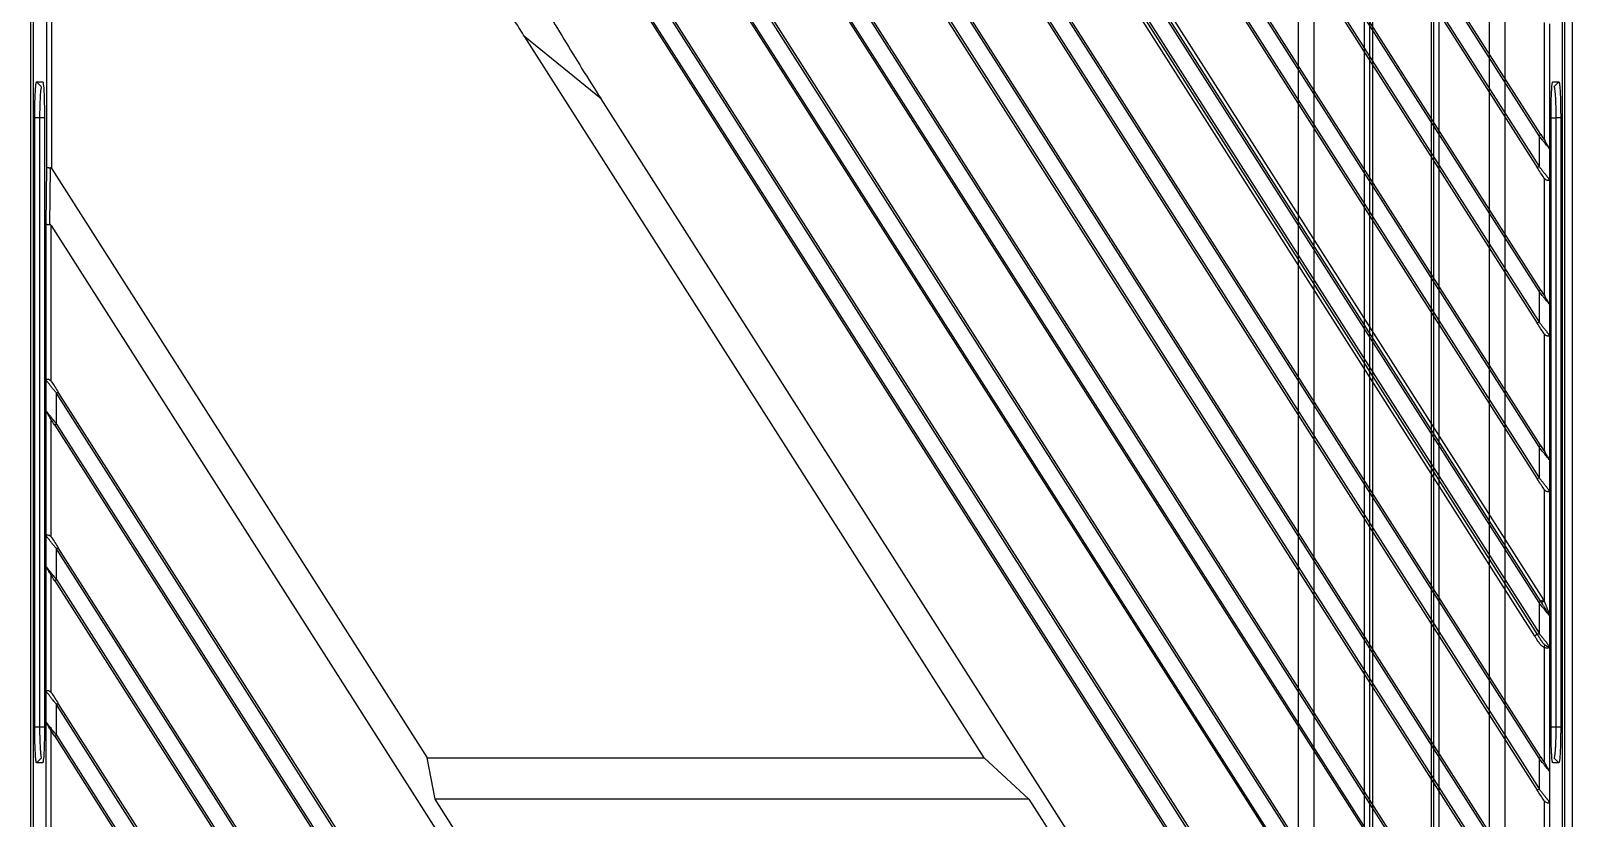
# Model space of a CAD drawing. Header units: millimetres. Extents: x 620 to 19791, y 2539 to 6969.
# Drawn here: x 17627.7 to 17777, y 3976 to 4052.2 of the extents above; entities that cross this region are included whole.
import ezdxf

# ---------------------------------------------------------------- set-up
doc = ezdxf.new("R2010")
doc.units = ezdxf.units.MM
doc.layers.add('02___PRT_ALL_AXES', color=7, linetype='Continuous')

# ---------------------------------------------------------------- blocks, each defined once
blk = doc.blocks.new('ryfhgjmb')
at = {"color": 30, "linetype": 'Continuous', "true_color": 0xf26722}
for p, q in [((6005.13, 3342.43), (7001.63, 3342.43)), ((6005.13, 3340.93), (7001.63, 3340.93)), ((6058.09, 3336.03), (6969.27, 3336.03)), ((6058.47, 3335.53), (6968.88, 3335.53)), ((6058.47, 3329.33), (6968.88, 3329.33)), ((6058.09, 3328.83), (6969.27, 3328.83)), ((6005.13, 3323.93), (7001.63, 3323.93)), ((6005.13, 3322.43), (7001.63, 3322.43))]:
    blk.add_line(p, q, dxfattribs=at)
at = {"layer": '02___PRT_ALL_AXES', "color": 30, "linetype": 'Continuous', "true_color": 0xf26722}
for p, q in [((6968.72, 3335.27), (6027.64, 3335.27)), ((6968.72, 3329.59), (6027.64, 3329.59))]:
    blk.add_line(p, q, dxfattribs=at)
blk = doc.blocks.new('rsfv')
at = {"rotation": 90}
blk.add_blockref('ryfhgjmb', (14583.06, -2205.71), dxfattribs=at)
blk = doc.blocks.new('tgd')
at = {"color": 7, "linetype": 'Continuous', "lineweight": 25}
for p, q in [((18344.1, 5028.15), (18439.27, 4878.77)), ((18439.27, 4881.74), (18346, 5028.15)), ((18353.7, 5028.15), (18439.27, 4893.84)), ((18439.27, 4896.82), (18355.6, 5028.15)), ((18363.31, 5028.15), (18439.27, 4908.92)), ((18439.27, 4911.89), (18365.2, 5028.15)), ((18372.91, 5028.15), (18439.27, 4923.99)), ((18439.27, 4926.97), (18374.81, 5028.15)), ((18382.52, 5028.15), (18439.27, 4939.07)), ((18439.27, 4942.05), (18384.41, 5028.15)), ((18392.12, 5028.15), (18439.27, 4954.14)), ((18439.27, 4957.12), (18394.02, 5028.15)), ((18439.27, 4863.69), (18335.1, 5027.2)), ((18336.76, 5027.58), (18439.27, 4866.67)), ((18439.44, 4866.78), (18337.82, 5026.29)), ((18344.63, 5026.95), (18439.1, 4878.66)), ((18439.44, 4881.85), (18347, 5026.95)), ((18354.23, 5026.95), (18439.1, 4893.73)), ((18439.44, 4896.93), (18356.6, 5026.95)), ((18363.84, 5026.95), (18439.1, 4908.81)), ((18439.44, 4912), (18366.21, 5026.95)), ((18373.44, 5026.95), (18439.1, 4923.88)), ((18439.44, 4927.08), (18375.81, 5026.95)), ((18383.04, 5026.95), (18439.1, 4938.96)), ((18439.44, 4942.15), (18385.41, 5026.95)), ((18392.65, 5026.95), (18439.1, 4954.04)), ((18439.44, 4957.23), (18395.02, 5026.95)), ((18335.78, 5025.77), (18439.1, 4863.58)), ((18438.85, 4908.65), (18364.63, 5025.15)), ((18367.71, 5025.15), (18439.69, 4912.16)), ((18439.27, 4848.61), (18328.1, 5023.11)), ((18439.27, 4851.59), (18329.71, 5023.56)), ((18439.44, 4851.7), (18330.35, 5022.94)), ((18328.89, 5021.51), (18439.1, 4848.51)), ((18439.27, 4836.52), (18324.52, 5016.64)), ((18439.27, 4833.54), (18324.17, 5014.21)), ((18439.44, 4836.62), (18325.88, 5014.87)), ((18325.58, 5011.62), (18439.1, 4833.43)), ((18294.74, 4954.06), (18294.74, 5006.9)), ((18295.24, 4953.91), (18295.24, 5006.9)), ((18293.2, 4763.25), (18293.2, 5002.46)), ((18293.43, 5002.46), (18293.43, 4763.25)), ((18441.53, 4763.25), (18441.53, 5002.46)), ((18441.75, 5002.46), (18441.75, 4763.25)), ((18442.48, 5002.46), (18442.48, 4763.25)), ((18439.77, 4968.07), (18439.77, 4956.71)), ((18440.27, 4967.96), (18440.27, 4955.87)), ((18385.53, 4896.86), (18341.05, 4966.69)), ((18348.43, 4960.69), (18341.05, 4966.69)), ((18293.77, 4962.33), (18294.35, 4962.33)), ((18293.77, 4962.33), (18294.24, 4961.86)), ((18440.61, 4962.33), (18441.19, 4962.33)), ((18440.71, 4961.86), (18441.19, 4962.33)), ((18439.77, 4817.31), (18348.43, 4960.69)), ((18293.59, 4899.86), (18293.59, 4958.86)), ((18294.06, 4958.86), (18293.59, 4958.86)), ((18294.06, 4958.86), (18294.06, 4899.86)), ((18294.53, 4958.86), (18294.53, 4899.86)), ((18440.43, 4899.86), (18440.43, 4958.86)), ((18441.37, 4958.86), (18440.89, 4958.86)), ((18440.89, 4958.86), (18440.89, 4899.86)), ((18441.37, 4958.86), (18441.37, 4899.86)), ((18439.27, 4957.12), (18439.27, 4954.14)), ((18440.27, 4955.87), (18440.27, 4952.89)), ((18294.69, 4948.56), (18294.74, 4954.06)), ((18295.05, 4948.51), (18295.11, 4954.01)), ((18295.24, 4953.91), (18331.58, 4896.86)), ((18439.77, 4952.99), (18439.77, 4941.63)), ((18440.27, 4952.89), (18440.27, 4940.79)), ((18294.69, 4933.43), (18294.69, 4948.56)), ((18295.19, 4948.41), (18386.53, 4805.03)), ((18295.19, 4933.32), (18295.19, 4948.41)), ((18439.27, 4942.05), (18439.27, 4939.07)), ((18440.27, 4940.79), (18440.27, 4937.81)), ((18439.77, 4937.92), (18439.77, 4926.56)), ((18440.27, 4937.81), (18440.27, 4925.72)), ((18294.69, 4930.45), (18294.69, 4933.43)), ((18295.69, 4929.19), (18295.69, 4932.17)), ((18410.78, 4751.51), (18295.69, 4932.17)), ((18409.37, 4754.09), (18295.86, 4932.28)), ((18294.69, 4918.35), (18294.69, 4930.45)), ((18295.19, 4918.25), (18295.19, 4929.61)), ((18295.52, 4929.09), (18409.07, 4750.84)), ((18295.69, 4929.19), (18410.44, 4749.07)), ((18439.27, 4926.97), (18439.27, 4923.99)), ((18440.27, 4925.72), (18440.27, 4922.74)), ((18439.77, 4922.84), (18439.77, 4912.04)), ((18440.27, 4922.74), (18440.27, 4910.64)), ((18294.69, 4915.37), (18294.69, 4918.35)), ((18406.07, 4744.2), (18295.86, 4917.2)), ((18406.85, 4742.6), (18295.69, 4917.1)), ((18295.69, 4914.12), (18295.69, 4917.1)), ((18294.69, 4903.28), (18294.69, 4915.37)), ((18295.19, 4903.17), (18295.19, 4914.53)), ((18295.52, 4914.01), (18404.61, 4742.77)), ((18295.69, 4914.12), (18405.25, 4742.15)), ((18439.27, 4911.89), (18439.27, 4908.92)), ((18439.69, 4912.16), (18439.77, 4912.04)), ((18440.27, 4910.64), (18440.27, 4907.66)), ((18439.77, 4907.55), (18439.77, 4896.41)), ((18440.27, 4907.66), (18440.27, 4895.56)), ((18294.69, 4900.3), (18294.69, 4903.28)), ((18295.69, 4899.04), (18295.69, 4902.02)), ((18399.85, 4738.52), (18295.69, 4902.02)), ((18399.18, 4739.95), (18295.86, 4902.13)), ((18293.59, 4899.86), (18294.06, 4899.86)), ((18294.69, 4888.2), (18294.69, 4900.3)), ((18295.19, 4888.09), (18295.19, 4899.46)), ((18440.89, 4899.86), (18441.37, 4899.86)), ((18295.52, 4898.94), (18397.14, 4739.42)), ((18295.69, 4899.04), (18398.2, 4738.14)), ((18294.24, 4896.86), (18293.77, 4896.38)), ((18294.35, 4896.38), (18293.77, 4896.38)), ((18332.35, 4892.86), (18331.58, 4896.86)), ((18331.58, 4896.86), (18385.53, 4896.86)), ((18385.53, 4896.86), (18389.86, 4892.86)), ((18439.27, 4896.82), (18439.27, 4893.84)), ((18441.19, 4896.38), (18440.61, 4896.38)), ((18441.19, 4896.38), (18440.71, 4896.86)), ((18440.27, 4895.56), (18440.27, 4892.59)), ((18345.1, 4872.86), (18332.35, 4892.86)), ((18389.86, 4892.86), (18332.35, 4892.86)), ((18389.86, 4892.86), (18402.6, 4872.86)), ((18439.77, 4892.69), (18439.77, 4881.33)), ((18440.27, 4892.59), (18440.27, 4880.49))]:
    blk.add_line(p, q, dxfattribs=at)
at = {"color": 8, "linetype": 'Continuous', "lineweight": 25}
for p, q in [((18294.53, 4958.86), (18294.06, 4958.86)), ((18440.43, 4958.86), (18440.89, 4958.86)), ((18294.06, 4899.86), (18294.53, 4899.86)), ((18440.43, 4899.86), (18440.89, 4899.86))]:
    blk.add_line(p, q, dxfattribs=at)
at = {"color": 7, "linetype": 'Continuous', "lineweight": 25, "flags": 128}
for points in [[(18439.1, 4954.04), (18439.1, 4954.04), (18439.11, 4954.04), (18439.13, 4954.05), (18439.15, 4954.07), (18439.17, 4954.08), (18439.2, 4954.1), (18439.24, 4954.12), (18439.27, 4954.14)], [(18439.1, 4938.96), (18439.1, 4938.96), (18439.11, 4938.97), (18439.13, 4938.98), (18439.15, 4938.99), (18439.17, 4939.01), (18439.2, 4939.03), (18439.24, 4939.05), (18439.27, 4939.07)], [(18295.86, 4932.28), (18295.85, 4932.28), (18295.84, 4932.27), (18295.83, 4932.26), (18295.81, 4932.25), (18295.78, 4932.23), (18295.75, 4932.21), (18295.72, 4932.19), (18295.69, 4932.17)], [(18439.44, 4927.08), (18439.43, 4927.08), (18439.42, 4927.07), (18439.41, 4927.06), (18439.39, 4927.05), (18439.36, 4927.03), (18439.33, 4927.01), (18439.3, 4926.99), (18439.27, 4926.97)], [(18295.86, 4917.2), (18295.85, 4917.2), (18295.84, 4917.2), (18295.83, 4917.19), (18295.81, 4917.17), (18295.78, 4917.16), (18295.75, 4917.14), (18295.72, 4917.12), (18295.69, 4917.1)], [(18295.52, 4914.01), (18295.52, 4914.01), (18295.53, 4914.02), (18295.55, 4914.03), (18295.57, 4914.04), (18295.59, 4914.06), (18295.62, 4914.08), (18295.65, 4914.1), (18295.69, 4914.12)], [(18439.69, 4912.16), (18439.64, 4912.13), (18439.59, 4912.1), (18439.55, 4912.07), (18439.51, 4912.05), (18439.48, 4912.03), (18439.46, 4912.01), (18439.44, 4912), (18439.44, 4912)], [(18295.86, 4902.13), (18295.85, 4902.13), (18295.84, 4902.12), (18295.83, 4902.11), (18295.81, 4902.1), (18295.78, 4902.08), (18295.75, 4902.06), (18295.72, 4902.04), (18295.69, 4902.02)], [(18295.52, 4898.94), (18295.52, 4898.94), (18295.53, 4898.94), (18295.55, 4898.95), (18295.57, 4898.97), (18295.59, 4898.98), (18295.62, 4899), (18295.65, 4899.02), (18295.69, 4899.04)], [(18439.1, 4893.73), (18439.1, 4893.74), (18439.11, 4893.74), (18439.13, 4893.75), (18439.15, 4893.77), (18439.17, 4893.78), (18439.2, 4893.8), (18439.24, 4893.82), (18439.27, 4893.84)]]:
    blk.add_lwpolyline(points, dxfattribs=at)
at = {"color": 7, "linetype": 'Continuous', "lineweight": 25}
for points, knots in [([(18341.05, 4966.69), (18340.74, 4967.17), (18340.13, 4968.14), (18339.22, 4969.58), (18338.34, 4971.01), (18337.48, 4972.42), (18336.63, 4973.82), (18335.81, 4975.2), (18335.01, 4976.57), (18334.23, 4977.93), (18333.47, 4979.26), (18332.31, 4981.33), (18330.82, 4984.09), (18329.01, 4987.6), (18327.33, 4991.07), (18325.75, 4994.61), (18324.32, 4998.1), (18323.03, 5001.66), (18321.95, 5005.16), (18321.21, 5008.23), (18320.76, 5010.74), (18320.51, 5012.8), (18320.39, 5014.83), (18320.43, 5016.73), (18320.59, 5018.43), (18320.82, 5019.69), (18321.06, 5020.62), (18321.25, 5021.27), (18321.47, 5021.9), (18321.71, 5022.51), (18321.9, 5022.91), (18321.99, 5023.11)], [0, 0, 0, 0, 0.0281268, 0.0558675, 0.083223, 0.1101943, 0.1367821, 0.1629874, 0.1888113, 0.2142547, 0.2393188, 0.2640046, 0.33008, 0.3925822, 0.4569819, 0.5184057, 0.5819469, 0.6411849, 0.7032438, 0.7607171, 0.79542, 0.8277858, 0.8620839, 0.8946234, 0.9207063, 0.9456908, 0.9567912, 0.9677505, 0.9785903, 0.9893326, 1, 1, 1, 1]), ([(18327.82, 5008.1), (18327.83, 5007.92), (18327.85, 5007.57), (18327.89, 5007.03), (18327.94, 5006.49), (18328, 5005.94), (18328.07, 5005.39), (18328.19, 5004.5), (18328.4, 5003.25), (18328.84, 5001.18), (18329.51, 4998.56), (18330.47, 4995.52), (18331.57, 4992.45), (18332.76, 4989.49), (18334.06, 4986.5), (18335.87, 4982.65), (18338.34, 4977.77), (18340.96, 4973.03), (18343.17, 4969.24), (18344.84, 4966.44), (18346.59, 4963.58), (18347.81, 4961.66), (18348.43, 4960.69)], [0, 0, 0, 0, 0.010214, 0.020538, 0.030977, 0.041532, 0.052206, 0.063002, 0.093188, 0.125078, 0.184557, 0.248396, 0.308695, 0.371827, 0.431927, 0.495911, 0.616733, 0.746415, 0.806904, 0.869326, 0.933688, 1, 1, 1, 1]), ([(18293.59, 4958.86), (18293.59, 4958.92), (18293.59, 4959.05), (18293.59, 4959.24), (18293.59, 4959.43), (18293.59, 4959.62), (18293.6, 4959.8), (18293.6, 4959.99), (18293.6, 4960.32), (18293.62, 4960.79), (18293.64, 4961.33), (18293.67, 4961.77), (18293.7, 4962.04), (18293.72, 4962.19), (18293.74, 4962.27), (18293.75, 4962.32), (18293.76, 4962.33), (18293.77, 4962.33)], [0, 0, 0, 0, 0.035389, 0.070551, 0.105594, 0.140628, 0.175763, 0.211108, 0.24677, 0.37421, 0.499994, 0.625649, 0.753238, 0.815424, 0.876889, 0.938218, 1, 1, 1, 1]), ([(18294.35, 4962.33), (18294.35, 4962.33), (18294.36, 4962.33), (18294.37, 4962.31), (18294.38, 4962.28), (18294.39, 4962.25), (18294.4, 4962.2), (18294.41, 4962.14), (18294.42, 4962.01), (18294.45, 4961.77), (18294.48, 4961.33), (18294.5, 4960.79), (18294.51, 4960.28), (18294.52, 4959.85), (18294.53, 4959.52), (18294.53, 4959.19), (18294.53, 4958.97), (18294.53, 4958.86)], [0, 0, 0, 0, 0.035354, 0.07049, 0.105517, 0.140546, 0.175685, 0.211043, 0.246726, 0.374242, 0.500007, 0.625685, 0.753272, 0.815425, 0.876874, 0.938203, 1, 1, 1, 1]), ([(18440.43, 4958.86), (18440.43, 4958.92), (18440.43, 4959.05), (18440.43, 4959.24), (18440.43, 4959.43), (18440.43, 4959.62), (18440.43, 4959.8), (18440.44, 4959.99), (18440.44, 4960.32), (18440.46, 4960.79), (18440.48, 4961.33), (18440.51, 4961.77), (18440.53, 4962.04), (18440.56, 4962.19), (18440.57, 4962.27), (18440.59, 4962.32), (18440.6, 4962.33), (18440.61, 4962.33)], [0, 0, 0, 0, 0.035366, 0.070512, 0.105547, 0.140579, 0.17572, 0.211078, 0.246759, 0.374235, 0.500005, 0.625671, 0.753283, 0.815466, 0.876923, 0.938238, 1, 1, 1, 1]), ([(18441.19, 4962.33), (18441.19, 4962.33), (18441.2, 4962.33), (18441.21, 4962.31), (18441.22, 4962.28), (18441.23, 4962.25), (18441.24, 4962.2), (18441.24, 4962.14), (18441.26, 4962.01), (18441.29, 4961.77), (18441.32, 4961.33), (18441.34, 4960.79), (18441.35, 4960.28), (18441.36, 4959.85), (18441.36, 4959.52), (18441.37, 4959.19), (18441.37, 4958.97), (18441.37, 4958.86)], [0, 0, 0, 0, 0.035362, 0.070505, 0.105537, 0.140568, 0.175708, 0.211064, 0.246745, 0.37424, 0.499992, 0.625685, 0.753244, 0.815371, 0.876816, 0.938163, 1, 1, 1, 1]), ([(18294.24, 4961.86), (18294.24, 4961.85), (18294.23, 4961.85), (18294.22, 4961.84), (18294.21, 4961.81), (18294.2, 4961.76), (18294.18, 4961.68), (18294.16, 4961.56), (18294.15, 4961.43), (18294.13, 4961.26), (18294.12, 4961.05), (18294.1, 4960.76), (18294.09, 4960.37), (18294.07, 4959.95), (18294.06, 4959.6), (18294.06, 4959.35), (18294.06, 4959.1), (18294.06, 4958.94), (18294.06, 4958.86)], [0, 0, 0, 0, 0.036028, 0.072495, 0.109413, 0.146785, 0.230278, 0.280773, 0.345311, 0.409735, 0.477199, 0.548468, 0.664987, 0.785101, 0.840175, 0.896589, 0.948315, 1, 1, 1, 1]), ([(18440.71, 4961.86), (18440.72, 4961.85), (18440.72, 4961.85), (18440.73, 4961.84), (18440.74, 4961.82), (18440.75, 4961.79), (18440.76, 4961.76), (18440.76, 4961.73), (18440.77, 4961.71), (18440.77, 4961.68), (18440.78, 4961.66), (18440.78, 4961.64), (18440.79, 4961.56), (18440.81, 4961.39), (18440.84, 4961.04), (18440.86, 4960.58), (18440.88, 4960.12), (18440.89, 4959.75), (18440.89, 4959.47), (18440.89, 4959.17), (18440.89, 4958.96), (18440.89, 4958.86)], [0, 0, 0, 0, 0.0384506, 0.0737852, 0.1060037, 0.1351058, 0.1610914, 0.1839604, 0.2037126, 0.2203479, 0.2338662, 0.2442674, 0.2515514, 0.3625572, 0.4793644, 0.6181588, 0.7460029, 0.8065516, 0.8690654, 0.9335472, 1, 1, 1, 1]), ([(18439.27, 4957.12), (18439.31, 4957.15), (18439.35, 4957.18), (18439.42, 4957.22), (18439.44, 4957.23), (18439.44, 4957.23)], [0, 0, 0, 0, 0.5, 0.5, 1, 1, 1, 1]), ([(18440.27, 4955.87), (18440.27, 4955.87), (18440.26, 4955.87), (18440.26, 4955.88), (18440.24, 4955.9), (18440.21, 4955.94), (18440.15, 4956.01), (18440.06, 4956.13), (18439.93, 4956.3), (18439.77, 4956.49), (18439.6, 4956.7), (18439.43, 4956.91), (18439.32, 4957.05), (18439.27, 4957.12)], [0, 0, 0, 0, 0.032205, 0.064879, 0.098325, 0.153821, 0.217622, 0.343078, 0.459057, 0.592508, 0.743852, 0.867922, 1, 1, 1, 1]), ([(18439.44, 4957.23), (18439.58, 4957.01), (18439.72, 4956.79), (18439.92, 4956.47), (18439.98, 4956.37), (18440.1, 4956.19), (18440.15, 4956.1), (18440.19, 4956.05)], [0, 0, 0, 0, 0.5, 0.5, 0.75, 0.75, 1, 1, 1, 1]), ([(18440.19, 4956.05), (18440.2, 4956.03), (18440.22, 4955.99), (18440.24, 4955.95), (18440.26, 4955.92), (18440.26, 4955.9), (18440.27, 4955.88), (18440.27, 4955.87), (18440.27, 4955.87)], [0, 0, 0, 0, 0.272195, 0.541525, 0.675243, 0.788116, 0.917487, 1, 1, 1, 1]), ([(18294.74, 4954.06), (18294.74, 4954.06), (18294.75, 4954.05), (18294.77, 4954.05), (18294.79, 4954.04), (18294.82, 4954.04), (18294.86, 4954.03), (18294.9, 4954.03), (18294.94, 4954.02), (18294.98, 4954.02), (18295.02, 4954.02), (18295.07, 4954.02), (18295.09, 4954.02), (18295.11, 4954.01)], [0, 0, 0, 0, 0.115536, 0.226143, 0.331823, 0.432575, 0.528401, 0.619302, 0.705279, 0.786335, 0.862471, 0.933691, 1, 1, 1, 1]), ([(18295.24, 4953.91), (18295.23, 4953.92), (18295.21, 4953.95), (18295.18, 4953.98), (18295.15, 4954.01), (18295.12, 4954.01), (18295.11, 4954.01)], [0, 0, 0, 0, 0.297886, 0.516083, 0.764246, 1, 1, 1, 1]), ([(18439.72, 4953.05), (18439.64, 4953.2), (18439.53, 4953.36), (18439.32, 4953.69), (18439.21, 4953.86), (18439.1, 4954.04)], [0, 0, 0, 0, 0.5, 0.5, 1, 1, 1, 1]), ([(18439.27, 4954.14), (18439.3, 4954.11), (18439.35, 4954.04), (18439.43, 4953.94), (18439.5, 4953.85), (18439.62, 4953.7), (18439.77, 4953.51), (18439.92, 4953.33), (18440.01, 4953.22), (18440.07, 4953.14), (18440.12, 4953.07), (18440.18, 4953), (18440.23, 4952.94), (18440.25, 4952.9), (18440.26, 4952.88), (18440.27, 4952.89), (18440.27, 4952.89)], [0, 0, 0, 0, 0.063732, 0.125592, 0.185586, 0.243721, 0.410364, 0.550813, 0.614308, 0.665676, 0.725736, 0.787625, 0.868188, 0.934324, 0.969973, 1, 1, 1, 1]), ([(18439.77, 4952.99), (18439.76, 4953), (18439.75, 4953.02), (18439.73, 4953.04), (18439.72, 4953.05)], [0, 0, 0, 0, 0.488961, 1, 1, 1, 1]), ([(18439.77, 4952.99), (18439.78, 4952.98), (18439.81, 4952.95), (18439.85, 4952.91), (18439.92, 4952.87), (18440.01, 4952.83), (18440.11, 4952.81), (18440.17, 4952.8), (18440.22, 4952.82), (18440.25, 4952.84), (18440.26, 4952.87), (18440.27, 4952.88), (18440.27, 4952.89)], [0, 0, 0, 0, 0.071456, 0.142488, 0.212279, 0.375092, 0.529614, 0.64079, 0.748352, 0.868276, 0.941576, 1, 1, 1, 1]), ([(18294.69, 4948.56), (18294.69, 4948.56), (18294.69, 4948.56), (18294.71, 4948.55), (18294.75, 4948.54), (18294.8, 4948.53), (18294.86, 4948.52), (18294.95, 4948.52), (18295.02, 4948.51), (18295.05, 4948.51)], [0, 0, 0, 0, 0.094995, 0.245006, 0.359216, 0.484227, 0.663853, 0.835761, 1, 1, 1, 1]), ([(18295.19, 4948.41), (18295.18, 4948.42), (18295.16, 4948.45), (18295.13, 4948.48), (18295.1, 4948.51), (18295.07, 4948.51), (18295.05, 4948.51)], [0, 0, 0, 0, 0.300451, 0.516255, 0.765528, 1, 1, 1, 1]), ([(18439.27, 4942.05), (18439.31, 4942.07), (18439.35, 4942.1), (18439.42, 4942.14), (18439.44, 4942.15), (18439.44, 4942.15)], [0, 0, 0, 0, 0.5, 0.5, 1, 1, 1, 1]), ([(18440.27, 4940.79), (18440.27, 4940.79), (18440.26, 4940.79), (18440.26, 4940.8), (18440.24, 4940.82), (18440.21, 4940.86), (18440.15, 4940.94), (18440.06, 4941.05), (18439.93, 4941.22), (18439.77, 4941.41), (18439.6, 4941.62), (18439.43, 4941.84), (18439.32, 4941.97), (18439.27, 4942.05)], [0, 0, 0, 0, 0.032205, 0.064879, 0.098325, 0.153821, 0.217622, 0.343078, 0.459057, 0.592508, 0.743852, 0.867922, 1, 1, 1, 1]), ([(18439.44, 4942.15), (18439.58, 4941.93), (18439.72, 4941.71), (18439.92, 4941.4), (18439.98, 4941.3), (18440.1, 4941.11), (18440.15, 4941.03), (18440.19, 4940.97)], [0, 0, 0, 0, 0.5, 0.5, 0.75, 0.75, 1, 1, 1, 1]), ([(18440.19, 4940.97), (18440.2, 4940.95), (18440.22, 4940.92), (18440.24, 4940.88), (18440.26, 4940.85), (18440.26, 4940.83), (18440.27, 4940.81), (18440.27, 4940.79), (18440.27, 4940.79)], [0, 0, 0, 0, 0.272195, 0.541525, 0.675243, 0.788116, 0.917487, 1, 1, 1, 1]), ([(18439.72, 4937.98), (18439.64, 4938.12), (18439.53, 4938.28), (18439.32, 4938.62), (18439.21, 4938.79), (18439.1, 4938.96)], [0, 0, 0, 0, 0.5, 0.5, 1, 1, 1, 1]), ([(18439.27, 4939.07), (18439.3, 4939.03), (18439.35, 4938.97), (18439.43, 4938.87), (18439.5, 4938.77), (18439.62, 4938.62), (18439.77, 4938.44), (18439.92, 4938.26), (18440.01, 4938.14), (18440.07, 4938.06), (18440.12, 4937.99), (18440.18, 4937.93), (18440.23, 4937.87), (18440.25, 4937.83), (18440.26, 4937.81), (18440.27, 4937.81), (18440.27, 4937.81)], [0, 0, 0, 0, 0.063732, 0.125592, 0.185586, 0.243721, 0.410364, 0.550814, 0.614308, 0.665676, 0.725736, 0.787625, 0.868189, 0.934324, 0.969972, 1, 1, 1, 1]), ([(18439.77, 4937.92), (18439.76, 4937.93), (18439.75, 4937.95), (18439.73, 4937.97), (18439.72, 4937.98)], [0, 0, 0, 0, 0.488961, 1, 1, 1, 1]), ([(18439.77, 4937.92), (18439.78, 4937.9), (18439.81, 4937.87), (18439.85, 4937.84), (18439.92, 4937.79), (18440.01, 4937.75), (18440.11, 4937.73), (18440.17, 4937.73), (18440.22, 4937.74), (18440.25, 4937.77), (18440.26, 4937.79), (18440.27, 4937.81), (18440.27, 4937.81)], [0, 0, 0, 0, 0.071456, 0.142487, 0.212278, 0.375099, 0.529613, 0.640789, 0.74835, 0.868275, 0.941576, 1, 1, 1, 1]), ([(18295.19, 4933.32), (18295.17, 4933.34), (18295.15, 4933.36), (18295.1, 4933.4), (18295.04, 4933.45), (18294.95, 4933.49), (18294.85, 4933.51), (18294.78, 4933.51), (18294.73, 4933.5), (18294.7, 4933.47), (18294.69, 4933.45), (18294.69, 4933.43), (18294.69, 4933.43)], [0, 0, 0, 0, 0.070062, 0.140254, 0.209883, 0.377368, 0.526267, 0.640003, 0.749782, 0.869103, 0.942398, 1, 1, 1, 1]), ([(18295.69, 4932.17), (18295.66, 4932.21), (18295.59, 4932.3), (18295.48, 4932.43), (18295.34, 4932.61), (18295.17, 4932.81), (18295.03, 4933), (18294.94, 4933.12), (18294.87, 4933.21), (18294.81, 4933.28), (18294.76, 4933.33), (18294.72, 4933.37), (18294.7, 4933.4), (18294.69, 4933.42), (18294.69, 4933.43)], [0, 0, 0, 0, 0.076122, 0.161849, 0.257235, 0.415115, 0.568368, 0.629891, 0.677357, 0.770846, 0.823549, 0.880835, 0.941366, 1, 1, 1, 1]), ([(18295.19, 4933.32), (18295.19, 4933.31), (18295.21, 4933.29), (18295.22, 4933.27), (18295.23, 4933.26)], [0, 0, 0, 0, 0.48896, 1, 1, 1, 1]), ([(18295.23, 4933.26), (18295.32, 4933.12), (18295.42, 4932.96), (18295.64, 4932.62), (18295.75, 4932.45), (18295.86, 4932.28)], [0, 0, 0, 0, 0.5, 0.5, 1, 1, 1, 1]), ([(18294.69, 4930.45), (18294.69, 4930.45), (18294.69, 4930.44), (18294.7, 4930.43), (18294.72, 4930.41), (18294.75, 4930.38), (18294.77, 4930.34), (18294.81, 4930.29), (18294.85, 4930.24), (18294.9, 4930.18), (18294.96, 4930.11), (18295.05, 4930), (18295.18, 4929.83), (18295.35, 4929.61), (18295.53, 4929.4), (18295.63, 4929.26), (18295.69, 4929.19)], [0, 0, 0, 0, 0.036521, 0.074148, 0.113238, 0.154111, 0.197048, 0.242288, 0.29004, 0.340478, 0.393751, 0.449987, 0.589416, 0.746903, 0.871127, 1, 1, 1, 1]), ([(18294.77, 4930.27), (18294.75, 4930.29), (18294.73, 4930.33), (18294.71, 4930.37), (18294.69, 4930.41), (18294.69, 4930.42), (18294.69, 4930.44), (18294.69, 4930.44), (18294.69, 4930.45)], [0, 0, 0, 0, 0.295764, 0.583731, 0.817735, 0.918854, 0.93936, 1, 1, 1, 1]), ([(18295.52, 4929.09), (18295.38, 4929.31), (18295.24, 4929.53), (18295.04, 4929.84), (18294.97, 4929.94), (18294.86, 4930.13), (18294.8, 4930.21), (18294.77, 4930.27)], [0, 0, 0, 0, 0.5, 0.5, 0.75, 0.75, 1, 1, 1, 1]), ([(18295.69, 4929.19), (18295.65, 4929.17), (18295.6, 4929.14), (18295.54, 4929.1), (18295.52, 4929.09), (18295.52, 4929.09)], [0, 0, 0, 0, 0.5, 0.5, 1, 1, 1, 1]), ([(18440.27, 4925.72), (18440.27, 4925.72), (18440.26, 4925.72), (18440.26, 4925.73), (18440.24, 4925.75), (18440.21, 4925.79), (18440.15, 4925.86), (18440.06, 4925.98), (18439.93, 4926.15), (18439.77, 4926.34), (18439.6, 4926.55), (18439.43, 4926.76), (18439.32, 4926.9), (18439.27, 4926.97)], [0, 0, 0, 0, 0.032206, 0.06488, 0.098326, 0.153822, 0.217623, 0.343079, 0.459058, 0.592509, 0.743852, 0.867922, 1, 1, 1, 1]), ([(18439.44, 4927.08), (18439.58, 4926.86), (18439.72, 4926.64), (18439.92, 4926.32), (18439.98, 4926.22), (18440.1, 4926.04), (18440.15, 4925.95), (18440.19, 4925.89)], [0, 0, 0, 0, 0.5, 0.5, 0.75, 0.75, 1, 1, 1, 1]), ([(18440.19, 4925.89), (18440.2, 4925.88), (18440.22, 4925.84), (18440.24, 4925.8), (18440.26, 4925.77), (18440.26, 4925.75), (18440.27, 4925.73), (18440.27, 4925.72), (18440.27, 4925.72)], [0, 0, 0, 0, 0.272193, 0.541519, 0.675238, 0.788111, 0.917485, 1, 1, 1, 1]), ([(18439.1, 4923.88), (18439.1, 4923.88), (18439.11, 4923.89), (18439.17, 4923.93), (18439.22, 4923.96), (18439.27, 4923.99)], [0, 0, 0, 0, 0.5, 0.5, 1, 1, 1, 1]), ([(18439.72, 4922.9), (18439.64, 4923.04), (18439.53, 4923.21), (18439.32, 4923.54), (18439.21, 4923.71), (18439.1, 4923.88)], [0, 0, 0, 0, 0.5, 0.5, 1, 1, 1, 1]), ([(18439.27, 4923.99), (18439.3, 4923.96), (18439.35, 4923.89), (18439.43, 4923.79), (18439.5, 4923.7), (18439.62, 4923.55), (18439.77, 4923.36), (18439.92, 4923.18), (18440.01, 4923.07), (18440.07, 4922.99), (18440.12, 4922.92), (18440.18, 4922.85), (18440.23, 4922.79), (18440.25, 4922.75), (18440.26, 4922.73), (18440.27, 4922.73), (18440.27, 4922.74)], [0, 0, 0, 0, 0.063735, 0.125597, 0.185593, 0.243727, 0.410365, 0.55081, 0.614305, 0.665673, 0.725736, 0.787628, 0.868193, 0.934331, 0.969978, 1, 1, 1, 1]), ([(18439.77, 4922.84), (18439.76, 4922.85), (18439.75, 4922.87), (18439.73, 4922.89), (18439.72, 4922.9)], [0, 0, 0, 0, 0.488961, 1, 1, 1, 1]), ([(18439.77, 4922.84), (18439.78, 4922.83), (18439.81, 4922.8), (18439.85, 4922.76), (18439.92, 4922.72), (18440.01, 4922.67), (18440.11, 4922.66), (18440.17, 4922.65), (18440.22, 4922.66), (18440.25, 4922.69), (18440.26, 4922.72), (18440.27, 4922.73), (18440.27, 4922.74)], [0, 0, 0, 0, 0.071457, 0.142489, 0.212281, 0.375086, 0.529612, 0.640781, 0.748336, 0.868257, 0.941565, 1, 1, 1, 1]), ([(18295.19, 4918.25), (18295.17, 4918.26), (18295.15, 4918.29), (18295.1, 4918.32), (18295.04, 4918.37), (18294.95, 4918.41), (18294.85, 4918.43), (18294.78, 4918.44), (18294.73, 4918.42), (18294.7, 4918.4), (18294.69, 4918.37), (18294.69, 4918.36), (18294.69, 4918.35)], [0, 0, 0, 0, 0.070049, 0.140279, 0.210005, 0.378109, 0.526606, 0.640505, 0.750324, 0.86941, 0.942585, 1, 1, 1, 1]), ([(18295.69, 4917.1), (18295.66, 4917.14), (18295.59, 4917.22), (18295.48, 4917.36), (18295.34, 4917.53), (18295.17, 4917.74), (18295.03, 4917.92), (18294.94, 4918.04), (18294.87, 4918.13), (18294.81, 4918.2), (18294.76, 4918.26), (18294.72, 4918.3), (18294.7, 4918.33), (18294.69, 4918.34), (18294.69, 4918.35)], [0, 0, 0, 0, 0.076163, 0.161932, 0.25736, 0.415432, 0.568469, 0.630014, 0.677592, 0.771175, 0.823855, 0.881012, 0.941447, 1, 1, 1, 1]), ([(18295.19, 4918.25), (18295.19, 4918.24), (18295.21, 4918.22), (18295.22, 4918.2), (18295.23, 4918.18)], [0, 0, 0, 0, 0.48896, 1, 1, 1, 1]), ([(18295.23, 4918.18), (18295.32, 4918.04), (18295.42, 4917.88), (18295.64, 4917.55), (18295.75, 4917.38), (18295.86, 4917.2)], [0, 0, 0, 0, 0.5, 0.5, 1, 1, 1, 1]), ([(18294.69, 4915.37), (18294.69, 4915.37), (18294.69, 4915.37), (18294.7, 4915.35), (18294.72, 4915.33), (18294.75, 4915.3), (18294.77, 4915.26), (18294.81, 4915.22), (18294.85, 4915.17), (18294.9, 4915.11), (18294.96, 4915.04), (18295.05, 4914.92), (18295.18, 4914.75), (18295.35, 4914.54), (18295.53, 4914.32), (18295.63, 4914.19), (18295.69, 4914.12)], [0, 0, 0, 0, 0.036521, 0.074147, 0.113237, 0.15411, 0.197047, 0.242287, 0.290038, 0.340476, 0.39375, 0.449986, 0.589415, 0.746903, 0.871127, 1, 1, 1, 1]), ([(18294.77, 4915.19), (18294.75, 4915.21), (18294.73, 4915.25), (18294.71, 4915.3), (18294.69, 4915.33), (18294.69, 4915.35), (18294.69, 4915.36), (18294.69, 4915.37), (18294.69, 4915.37)], [0, 0, 0, 0, 0.295768, 0.583737, 0.817744, 0.918862, 0.939324, 1, 1, 1, 1]), ([(18295.52, 4914.01), (18295.38, 4914.23), (18295.24, 4914.45), (18295.04, 4914.77), (18294.97, 4914.87), (18294.86, 4915.05), (18294.8, 4915.14), (18294.77, 4915.19)], [0, 0, 0, 0, 0.5, 0.5, 0.75, 0.75, 1, 1, 1, 1]), ([(18439.44, 4912), (18439.44, 4912), (18439.42, 4911.99), (18439.35, 4911.95), (18439.31, 4911.92), (18439.27, 4911.89)], [0, 0, 0, 0, 0.5, 0.5, 1, 1, 1, 1]), ([(18440.27, 4910.64), (18440.27, 4910.64), (18440.26, 4910.64), (18440.26, 4910.65), (18440.24, 4910.67), (18440.21, 4910.71), (18440.15, 4910.79), (18440.06, 4910.9), (18439.93, 4911.07), (18439.77, 4911.26), (18439.6, 4911.47), (18439.43, 4911.69), (18439.32, 4911.82), (18439.27, 4911.89)], [0, 0, 0, 0, 0.032116, 0.064741, 0.098176, 0.153652, 0.217399, 0.342757, 0.458734, 0.592349, 0.74381, 0.867924, 1, 1, 1, 1]), ([(18439.77, 4912.04), (18439.71, 4912), (18439.64, 4911.96), (18439.54, 4911.89), (18439.52, 4911.88), (18439.52, 4911.88)], [0, 0, 0, 0, 0.5, 0.5, 1, 1, 1, 1]), ([(18440.27, 4910.64), (18440.27, 4910.64), (18440.27, 4910.65), (18440.27, 4910.65), (18440.26, 4910.67), (18440.26, 4910.69), (18440.24, 4910.71), (18440.22, 4910.75), (18440.19, 4910.8), (18440.15, 4910.88), (18440.09, 4910.96), (18440.04, 4911.06), (18439.98, 4911.15), (18439.92, 4911.24), (18439.87, 4911.32), (18439.82, 4911.4), (18439.76, 4911.49), (18439.7, 4911.59), (18439.64, 4911.68), (18439.58, 4911.78), (18439.54, 4911.84), (18439.52, 4911.88)], [0, 0, 0, 0, 0.006529, 0.019745, 0.0396, 0.065826, 0.101146, 0.135872, 0.206202, 0.271006, 0.345212, 0.423858, 0.492261, 0.554276, 0.616103, 0.673213, 0.727792, 0.802853, 0.870516, 0.922125, 1, 1, 1, 1]), ([(18439.53, 4911.9), (18439.54, 4911.87), (18439.55, 4911.83), (18439.58, 4911.78), (18439.59, 4911.76)], [0, 0, 0, 0, 0.502346, 1, 1, 1, 1]), ([(18439.77, 4912.04), (18439.79, 4911.98), (18439.84, 4911.87), (18439.9, 4911.72), (18439.95, 4911.59), (18439.99, 4911.48), (18440.05, 4911.34), (18440.11, 4911.18), (18440.17, 4911.01), (18440.22, 4910.88), (18440.24, 4910.8), (18440.25, 4910.75), (18440.26, 4910.72), (18440.26, 4910.7), (18440.27, 4910.68), (18440.27, 4910.66), (18440.27, 4910.65), (18440.27, 4910.64)], [0, 0, 0, 0, 0.11566, 0.217894, 0.306705, 0.382099, 0.444089, 0.594058, 0.721638, 0.802603, 0.880645, 0.91307, 0.942023, 0.95527, 0.969925, 0.984071, 1, 1, 1, 1]), ([(18439.1, 4908.81), (18439.1, 4908.81), (18439.07, 4908.79), (18438.98, 4908.73), (18438.91, 4908.69), (18438.85, 4908.65)], [0, 0, 0, 0, 0.5, 0.5, 1, 1, 1, 1]), ([(18439.77, 4907.55), (18439.75, 4907.56), (18439.71, 4907.58), (18439.65, 4907.61), (18439.6, 4907.65), (18439.52, 4907.71), (18439.42, 4907.81), (18439.32, 4907.94), (18439.21, 4908.09), (18439.1, 4908.25), (18438.98, 4908.44), (18438.9, 4908.57), (18438.85, 4908.65)], [0, 0, 0, 0, 0.043006, 0.088407, 0.136592, 0.187887, 0.292095, 0.413704, 0.532988, 0.681896, 0.800477, 1, 1, 1, 1]), ([(18439.1, 4908.81), (18439.1, 4908.81), (18439.11, 4908.82), (18439.17, 4908.85), (18439.22, 4908.89), (18439.27, 4908.92)], [0, 0, 0, 0, 0.5, 0.5, 1, 1, 1, 1]), ([(18439.1, 4908.81), (18439.13, 4908.76), (18439.19, 4908.66), (18439.29, 4908.51), (18439.38, 4908.37), (18439.48, 4908.22), (18439.58, 4908.08), (18439.67, 4907.95), (18439.76, 4907.84), (18439.82, 4907.79), (18439.85, 4907.77)], [0, 0, 0, 0, 0.1344025, 0.2682682, 0.4012917, 0.5317391, 0.6788966, 0.8054533, 0.9122332, 1, 1, 1, 1]), ([(18439.27, 4908.92), (18439.3, 4908.88), (18439.35, 4908.81), (18439.43, 4908.72), (18439.5, 4908.62), (18439.62, 4908.47), (18439.77, 4908.29), (18439.92, 4908.11), (18440.01, 4907.99), (18440.07, 4907.91), (18440.12, 4907.84), (18440.18, 4907.78), (18440.23, 4907.72), (18440.25, 4907.68), (18440.26, 4907.66), (18440.27, 4907.66), (18440.27, 4907.66)], [0, 0, 0, 0, 0.064046, 0.126148, 0.186314, 0.244548, 0.410347, 0.550262, 0.613912, 0.665267, 0.725902, 0.788297, 0.869221, 0.935531, 0.970715, 1, 1, 1, 1]), ([(18439.77, 4907.55), (18439.78, 4907.59), (18439.8, 4907.64), (18439.83, 4907.71), (18439.84, 4907.74), (18439.85, 4907.77)], [0, 0, 0, 0, 0.5, 0.5, 1, 1, 1, 1]), ([(18440.27, 4907.66), (18440.27, 4907.66), (18440.27, 4907.64), (18440.26, 4907.62), (18440.26, 4907.6), (18440.25, 4907.58), (18440.24, 4907.55), (18440.22, 4907.53), (18440.19, 4907.5), (18440.13, 4907.47), (18440.01, 4907.47), (18439.89, 4907.49), (18439.81, 4907.53), (18439.77, 4907.55)], [0, 0, 0, 0, 0.035927, 0.071734, 0.107039, 0.145097, 0.232603, 0.282494, 0.336141, 0.511059, 0.674257, 0.834237, 1, 1, 1, 1]), ([(18439.85, 4907.77), (18439.87, 4907.76), (18439.92, 4907.73), (18440, 4907.69), (18440.08, 4907.65), (18440.16, 4907.63), (18440.21, 4907.63), (18440.24, 4907.63), (18440.25, 4907.63), (18440.26, 4907.64), (18440.27, 4907.65), (18440.27, 4907.66), (18440.27, 4907.66)], [0, 0, 0, 0, 0.0991092, 0.2213116, 0.3671621, 0.5388047, 0.6495463, 0.7568446, 0.8482113, 0.9276011, 0.9776808, 1, 1, 1, 1]), ([(18295.19, 4903.17), (18295.17, 4903.18), (18295.15, 4903.21), (18295.1, 4903.25), (18295.04, 4903.3), (18294.95, 4903.34), (18294.85, 4903.36), (18294.78, 4903.36), (18294.73, 4903.35), (18294.7, 4903.32), (18294.69, 4903.3), (18294.69, 4903.28), (18294.69, 4903.28)], [0, 0, 0, 0, 0.070049, 0.140279, 0.210005, 0.37811, 0.526606, 0.640505, 0.750324, 0.86941, 0.942585, 1, 1, 1, 1]), ([(18295.69, 4902.02), (18295.66, 4902.06), (18295.59, 4902.15), (18295.48, 4902.28), (18295.34, 4902.46), (18295.17, 4902.66), (18295.03, 4902.85), (18294.94, 4902.97), (18294.87, 4903.06), (18294.81, 4903.13), (18294.76, 4903.18), (18294.72, 4903.22), (18294.7, 4903.25), (18294.69, 4903.27), (18294.69, 4903.28)], [0, 0, 0, 0, 0.076163, 0.161932, 0.25736, 0.415432, 0.568469, 0.630014, 0.677592, 0.771175, 0.823855, 0.881012, 0.941446, 1, 1, 1, 1]), ([(18295.19, 4903.17), (18295.19, 4903.16), (18295.21, 4903.14), (18295.22, 4903.12), (18295.23, 4903.11)], [0, 0, 0, 0, 0.48896, 1, 1, 1, 1]), ([(18295.23, 4903.11), (18295.32, 4902.97), (18295.42, 4902.81), (18295.64, 4902.47), (18295.75, 4902.3), (18295.86, 4902.13)], [0, 0, 0, 0, 0.5, 0.5, 1, 1, 1, 1]), ([(18293.77, 4896.38), (18293.77, 4896.38), (18293.76, 4896.38), (18293.75, 4896.4), (18293.74, 4896.43), (18293.73, 4896.46), (18293.72, 4896.51), (18293.71, 4896.57), (18293.69, 4896.7), (18293.67, 4896.94), (18293.64, 4897.38), (18293.62, 4897.92), (18293.6, 4898.43), (18293.6, 4898.86), (18293.59, 4899.19), (18293.59, 4899.52), (18293.59, 4899.74), (18293.59, 4899.86)], [0, 0, 0, 0, 0.035369, 0.070518, 0.105554, 0.140589, 0.175731, 0.21109, 0.246772, 0.374256, 0.500008, 0.625698, 0.753252, 0.815377, 0.87682, 0.938165, 1, 1, 1, 1]), ([(18294.06, 4899.86), (18294.06, 4899.81), (18294.06, 4899.69), (18294.06, 4899.5), (18294.06, 4899.29), (18294.06, 4899.03), (18294.07, 4898.71), (18294.09, 4898.27), (18294.1, 4897.91), (18294.12, 4897.63), (18294.14, 4897.42), (18294.15, 4897.25), (18294.17, 4897.11), (18294.18, 4897), (18294.21, 4896.91), (18294.23, 4896.86), (18294.24, 4896.86), (18294.24, 4896.86)], [0, 0, 0, 0, 0.027439, 0.078341, 0.122794, 0.160513, 0.248313, 0.339762, 0.470474, 0.530481, 0.587892, 0.68438, 0.731983, 0.781722, 0.877585, 0.950326, 1, 1, 1, 1]), ([(18294.53, 4899.86), (18294.53, 4899.79), (18294.53, 4899.66), (18294.53, 4899.47), (18294.53, 4899.28), (18294.52, 4899.09), (18294.52, 4898.91), (18294.52, 4898.73), (18294.51, 4898.39), (18294.5, 4897.92), (18294.48, 4897.38), (18294.45, 4896.94), (18294.42, 4896.68), (18294.4, 4896.52), (18294.38, 4896.44), (18294.36, 4896.39), (18294.35, 4896.38), (18294.35, 4896.38)], [0, 0, 0, 0, 0.0353646, 0.070509, 0.1055421, 0.1405735, 0.1757129, 0.211069, 0.2467486, 0.374218, 0.4999829, 0.6256493, 0.7532495, 0.8154366, 0.8769005, 0.9382255, 1, 1, 1, 1]), ([(18294.69, 4900.3), (18294.69, 4900.3), (18294.69, 4900.29), (18294.7, 4900.28), (18294.72, 4900.26), (18294.75, 4900.23), (18294.77, 4900.19), (18294.81, 4900.14), (18294.85, 4900.09), (18294.9, 4900.03), (18294.96, 4899.96), (18295.05, 4899.85), (18295.18, 4899.68), (18295.35, 4899.46), (18295.53, 4899.25), (18295.63, 4899.11), (18295.69, 4899.04)], [0, 0, 0, 0, 0.036521, 0.074147, 0.113237, 0.15411, 0.197047, 0.242287, 0.290038, 0.340476, 0.39375, 0.449986, 0.589415, 0.746903, 0.871127, 1, 1, 1, 1]), ([(18294.77, 4900.12), (18294.75, 4900.14), (18294.73, 4900.17), (18294.71, 4900.22), (18294.69, 4900.26), (18294.69, 4900.27), (18294.69, 4900.29), (18294.69, 4900.29), (18294.69, 4900.3)], [0, 0, 0, 0, 0.295768, 0.583737, 0.817744, 0.918862, 0.939323, 1, 1, 1, 1]), ([(18295.52, 4898.94), (18295.38, 4899.16), (18295.24, 4899.38), (18295.04, 4899.69), (18294.97, 4899.79), (18294.86, 4899.98), (18294.8, 4900.06), (18294.77, 4900.12)], [0, 0, 0, 0, 0.5, 0.5, 0.75, 0.75, 1, 1, 1, 1]), ([(18440.61, 4896.38), (18440.61, 4896.38), (18440.6, 4896.38), (18440.59, 4896.4), (18440.58, 4896.43), (18440.57, 4896.46), (18440.56, 4896.51), (18440.55, 4896.57), (18440.53, 4896.7), (18440.51, 4896.94), (18440.48, 4897.38), (18440.46, 4897.92), (18440.44, 4898.43), (18440.43, 4898.86), (18440.43, 4899.19), (18440.43, 4899.52), (18440.43, 4899.74), (18440.43, 4899.86)], [0, 0, 0, 0, 0.035358, 0.070498, 0.105528, 0.140558, 0.175698, 0.211056, 0.24674, 0.374246, 0.500012, 0.625689, 0.753275, 0.815428, 0.876876, 0.938204, 1, 1, 1, 1]), ([(18440.89, 4899.86), (18440.89, 4899.8), (18440.89, 4899.68), (18440.89, 4899.5), (18440.89, 4899.33), (18440.89, 4899.16), (18440.89, 4899), (18440.89, 4898.84), (18440.88, 4898.55), (18440.86, 4898.13), (18440.84, 4897.67), (18440.81, 4897.31), (18440.79, 4897.13), (18440.77, 4897.02), (18440.76, 4896.95), (18440.74, 4896.87), (18440.72, 4896.86), (18440.71, 4896.86)], [0, 0, 0, 0, 0.038339, 0.076021, 0.113044, 0.14941, 0.185119, 0.220172, 0.254569, 0.383248, 0.522926, 0.640263, 0.751546, 0.778437, 0.828823, 0.902685, 1, 1, 1, 1]), ([(18441.37, 4899.86), (18441.37, 4899.79), (18441.37, 4899.66), (18441.37, 4899.47), (18441.37, 4899.28), (18441.36, 4899.09), (18441.36, 4898.91), (18441.36, 4898.72), (18441.35, 4898.39), (18441.34, 4897.92), (18441.32, 4897.38), (18441.29, 4896.94), (18441.26, 4896.68), (18441.24, 4896.52), (18441.22, 4896.44), (18441.2, 4896.39), (18441.19, 4896.38), (18441.19, 4896.38)], [0, 0, 0, 0, 0.035388, 0.070548, 0.10559, 0.140623, 0.175758, 0.211102, 0.246762, 0.374198, 0.499979, 0.625634, 0.753213, 0.8154, 0.87687, 0.938207, 1, 1, 1, 1]), ([(18439.27, 4896.82), (18439.31, 4896.84), (18439.35, 4896.87), (18439.42, 4896.92), (18439.44, 4896.93), (18439.44, 4896.93)], [0, 0, 0, 0, 0.5, 0.5, 1, 1, 1, 1]), ([(18440.27, 4895.56), (18440.27, 4895.57), (18440.26, 4895.57), (18440.26, 4895.58), (18440.24, 4895.6), (18440.21, 4895.64), (18440.15, 4895.71), (18440.06, 4895.83), (18439.93, 4895.99), (18439.77, 4896.19), (18439.6, 4896.4), (18439.43, 4896.61), (18439.32, 4896.75), (18439.27, 4896.82)], [0, 0, 0, 0, 0.032191, 0.064844, 0.098261, 0.153741, 0.217548, 0.343039, 0.459028, 0.592472, 0.743815, 0.867899, 1, 1, 1, 1]), ([(18439.44, 4896.93), (18439.58, 4896.71), (18439.72, 4896.48), (18439.92, 4896.17), (18439.98, 4896.07), (18440.1, 4895.89), (18440.15, 4895.8), (18440.19, 4895.74)], [0, 0, 0, 0, 0.5, 0.5, 0.75, 0.75, 1, 1, 1, 1]), ([(18440.19, 4895.74), (18440.2, 4895.73), (18440.22, 4895.69), (18440.24, 4895.65), (18440.26, 4895.62), (18440.26, 4895.6), (18440.27, 4895.58), (18440.27, 4895.57), (18440.27, 4895.56)], [0, 0, 0, 0, 0.2724, 0.541947, 0.67582, 0.788695, 0.917893, 1, 1, 1, 1]), ([(18439.72, 4892.75), (18439.64, 4892.89), (18439.53, 4893.06), (18439.32, 4893.39), (18439.21, 4893.56), (18439.1, 4893.73)], [0, 0, 0, 0, 0.5, 0.5, 1, 1, 1, 1]), ([(18439.27, 4893.84), (18439.3, 4893.81), (18439.35, 4893.74), (18439.43, 4893.64), (18439.5, 4893.55), (18439.62, 4893.4), (18439.77, 4893.21), (18439.92, 4893.03), (18440.01, 4892.91), (18440.07, 4892.84), (18440.12, 4892.77), (18440.18, 4892.7), (18440.23, 4892.64), (18440.25, 4892.6), (18440.26, 4892.58), (18440.27, 4892.58), (18440.27, 4892.59)], [0, 0, 0, 0, 0.063732, 0.125593, 0.185588, 0.243722, 0.410367, 0.550817, 0.614312, 0.665681, 0.725741, 0.78763, 0.868193, 0.934331, 0.96998, 1, 1, 1, 1]), ([(18439.77, 4892.69), (18439.76, 4892.7), (18439.75, 4892.72), (18439.73, 4892.74), (18439.72, 4892.75)], [0, 0, 0, 0, 0.488961, 1, 1, 1, 1]), ([(18439.77, 4892.69), (18439.78, 4892.68), (18439.81, 4892.65), (18439.85, 4892.61), (18439.92, 4892.57), (18440.01, 4892.52), (18440.11, 4892.5), (18440.17, 4892.5), (18440.22, 4892.51), (18440.25, 4892.54), (18440.26, 4892.57), (18440.27, 4892.58), (18440.27, 4892.59)], [0, 0, 0, 0, 0.071456, 0.142488, 0.212282, 0.375119, 0.529622, 0.640802, 0.748363, 0.86828, 0.941579, 1, 1, 1, 1])]:
    blk.add_open_spline(points, degree=3, knots=knots, dxfattribs=at)
blk.add_open_spline([(18439.52, 4911.88), (18439.49, 4911.92), (18439.46, 4911.96), (18439.44, 4912)], degree=3, dxfattribs=at)
blk = doc.blocks.new('*U206')
blk.add_blockref('tgd', (-18292.48, -4886.1))
blk = doc.blocks.new('*U207')
at = {"color": 0, "linetype": 'ByBlock', "lineweight": -2, "transparency": 16777216}
blk.add_blockref('*U206', (0, 0), dxfattribs=at)

msp = doc.modelspace()

# ---------------------------------------------------------------- block references
for name, p in [('*U207', (17626.96016, 3971.06063)), ('rsfv', (6509.83352, -0.35097))]:
    msp.add_blockref(name, p)

doc.saveas('drawing.dxf')
